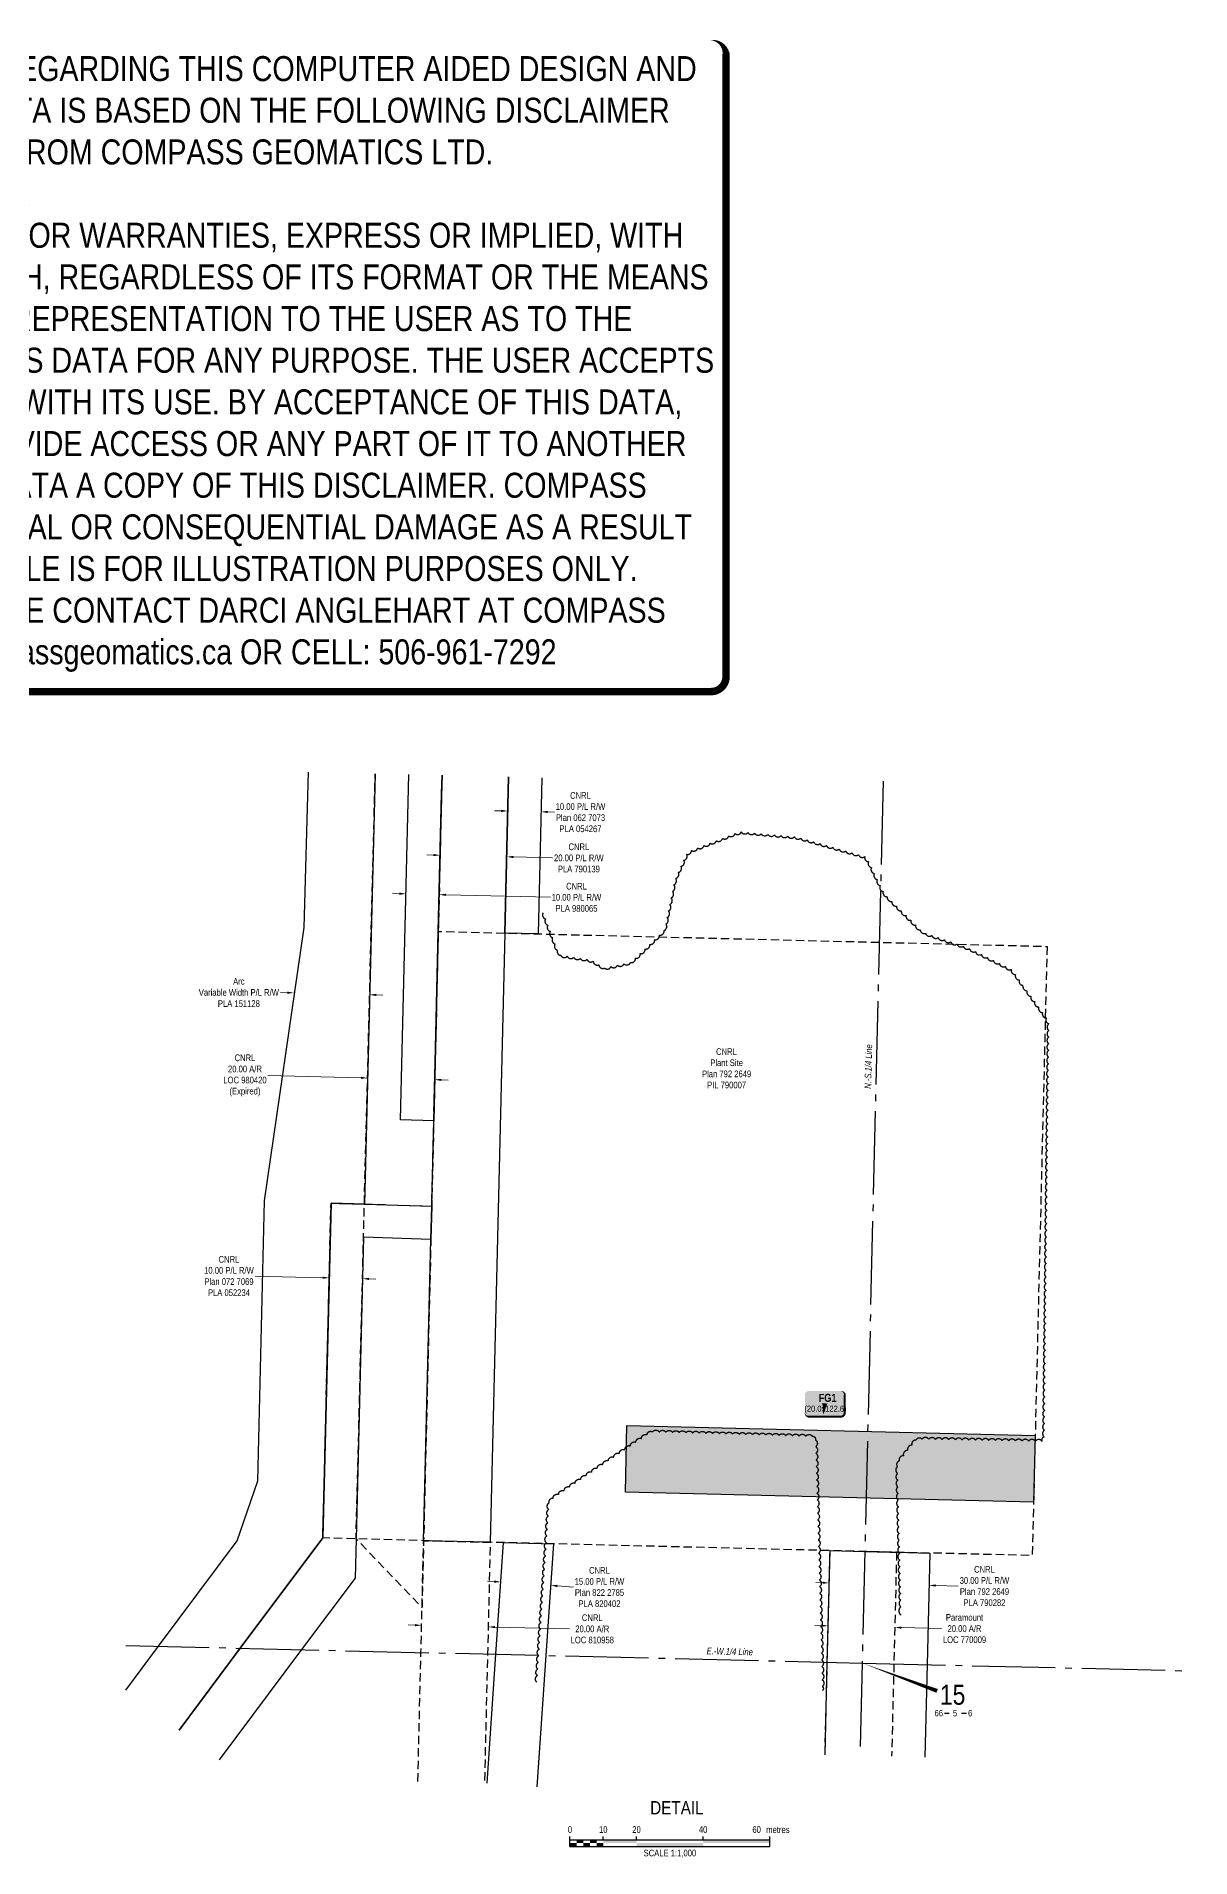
# Model space of a CAD drawing. Extents: x 391663 to 395272, y 6063619 to 6066351.
# Drawn here: x 393540 to 395272, y 6063619 to 6066351 of the extents above; entities that cross this region are included whole.
import ezdxf
from ezdxf.enums import TextEntityAlignment as Align

# ---------------------------------------------------------------- set-up
doc = ezdxf.new("R2010")
doc.units = 0
doc.header["$LTSCALE"] = 5
doc.header["$PDSIZE"] = 0.5
for name, pattern in [('0', [1, 1, 0]), ('foc-ACCESSROAD', [3.75, 2.5, -1.25]), ('foc-QUARTERLINE', [33, 25, -3, 2, -3])]:
    doc.linetypes.add(name, pattern=pattern)
doc.layers.get('Defpoints').update_dxf_attribs({"color": 9})
for name, color, linetype in [('10', 1, 'Continuous'), ('9', 3, 'Continuous'), ('C-AR', 13, 'foc-ACCESSROAD'), ('C-RW', 13, 'Continuous'), ('C-SYMBOL', 7, 'Continuous'), ('C-WS', 13, 'foc-ACCESSROAD'), ('DETAIL-T', 7, 'Continuous'), ('F-AR', 190, 'foc-ACCESSROAD'), ('F-RW', 190, 'Continuous'), ('L-SECLBL', 7, 'Continuous'), ('L-SECQ', 8, 'foc-QUARTERLINE'), ('P-TEMP-BLOCKS', 250, 'Continuous'), ('P-WORKAREA', 113, 'Continuous'), ('P-WORKAREA-H', 111, 'Continuous'), ('T-BUSH', 110, '0')]:
    doc.layers.add(name, color=color, linetype=linetype)
for name, color, linetype, lineweight in [('C-AR-T', 13, 'Continuous', 9), ('C-RW-T', 13, 'Continuous', 9), ('C-WS-T', 13, 'Continuous', 9), ('F-AR-T', 190, 'Continuous', 9), ('F-RW-T', 190, 'Continuous', 9)]:
    doc.layers.add(name, color=color, linetype=linetype, lineweight=lineweight)
doc.layers.add('DISCLAIMER', color=7, linetype='Continuous', plot=False)
doc.styles.add('80', font='', dxfattribs={"height": 10})
doc.styles.add('80CG', font='', dxfattribs={"height": 10})
doc.styles.add('80L', font='', dxfattribs={"height": 10})
doc.styles.add('BOLD', font='')
doc.styles.add('SIMPLEX', font='')
doc.styles.get('80').set_extended_font_data('Arial Narrow')
doc.styles.get('80CG').set_extended_font_data('Arial Narrow')
doc.styles.get('80L').set_extended_font_data('Arial Narrow')
doc.styles.get('BOLD').set_extended_font_data('Arial Narrow', bold=True)
doc.styles.get('SIMPLEX').set_extended_font_data('Arial Narrow')
doc.dimstyles.new('Compass 5 000', dxfattribs={"dimscale": 5, "dimtxt": 9, "dimasz": 2, "dimexe": 0.2, "dimexo": 0.0625, "dimgap": 0.5, "dimtad": 0, "dimtih": 1, "dimtoh": 1, "dimzin": 0, "dimdsep": 46, "dimtxsty": '80CG', "dimcen": 0.1, "dimse1": 1, "dimse2": 1, "dimclrd": 256, "dimclrt": 256, "dimaunit": 1, "dimadec": 4, "dimazin": 0, "dimtfac": 0.06, "dimtofl": 0, "dimtmove": 0, "dimatfit": 1, "dimfxl": 0.2, "dimtolj": 1, "dimtzin": 0, "dimlwd": -1, "dimarcsym": 0})

# ---------------------------------------------------------------- blocks, each defined once
blk = doc.blocks.new('*D395')
at = {"layer": 'C-RW-T', "transparency": 16777216}
for p, q in [((394719.9014160458, 6064031.650216594), (394709.9043981197, 6064031.894414435)), ((394889.7862888169, 6064027.500427189), (394923.4624920174, 6064026.67781627))]:
    blk.add_line(p, q, dxfattribs=at)
for points in [[(394719.9421156859, 6064033.316386249), (394719.8607164057, 6064029.98404694), (394729.8984339719, 6064031.406018754)], [(394889.826988457, 6064029.166596844), (394889.7455891768, 6064025.834257535), (394879.7892708909, 6064027.744625029)]]:
    blk.add_solid(points, dxfattribs=at)
at = {"layer": 'Defpoints', "color": 0, "transparency": 16777216}
for p in [(394879.7892708909, 6064027.744625029), (394728.6477346721, 6063980.204651487), (394878.538571591, 6063976.543257763)]:
    blk.add_point(p, dxfattribs=at)
at = {"layer": 'C-RW-T', "transparency": 16777216, "insert": (394962.9338426313, 6064026.67781627), "char_height": 10, "width": 372.4986357435198, "attachment_point": 5, "style": '80CG'}
blk.add_mtext('\\A1;CNRL\\P30.00 P/L R/W\\PPlan 792 2649 \\PPLA 790282', dxfattribs=at)
blk = doc.blocks.new('*D396')
at = {"layer": 'Defpoints', "color": 0, "transparency": 16777216}
for p in [(394828.2822161301, 6063964.550864753), (394722.7183389941, 6063737.525607863), (394822.6755616234, 6063735.083320805)]:
    blk.add_point(p, dxfattribs=at)
at = {"layer": 'F-AR-T', "transparency": 16777216}
for p, q in [((394718.3279771012, 6063967.237412137), (394708.3309607016, 6063967.481672463)), ((394838.2792325297, 6063964.306604427), (394898.6763237064, 6063962.83090282))]:
    blk.add_line(p, q, dxfattribs=at)
for points in [[(394718.3686871555, 6063968.903581537), (394718.2872670469, 6063965.571242738), (394728.3249935008, 6063966.993151811)], [(394838.319942584, 6063965.972773828), (394838.2385224754, 6063962.640435028), (394828.2822161301, 6063964.550864753)]]:
    blk.add_solid(points, dxfattribs=at)
at = {"layer": 'F-AR-T', "transparency": 16777216, "insert": (394932.9907848252, 6063962.83090282), "char_height": 10, "attachment_point": 5, "style": '80CG'}
blk.add_mtext('\\A1;Paramount\\P20.00 A/R\\PLOC 770009', dxfattribs=at)
blk = doc.blocks.new('*D397')
at = {"layer": 'C-AR-T', "transparency": 16777216}
for p, q in [((394108.0880677838, 6063968.021527257), (394098.0909749343, 6063968.262638351)), ((394228.0290130215, 6063965.128777043), (394339.9298288152, 6063962.429939643))]:
    blk.add_line(p, q, dxfattribs=at)
for points in [[(394108.1282529661, 6063969.687709399), (394108.0478826015, 6063966.355345115), (394118.0851606333, 6063967.780416164)], [(394228.0691982037, 6063966.794959185), (394227.9888278392, 6063963.462594901), (394218.031920172, 6063965.369888137)]]:
    blk.add_solid(points, dxfattribs=at)
at = {"layer": 'Defpoints', "color": 0, "transparency": 16777216}
for p in [(394118.0851606333, 6063967.780416164), (394115.1715282402, 6063846.973641478), (394215.1182877789, 6063844.563113451)]:
    blk.add_point(p, dxfattribs=at)
at = {"layer": 'C-AR-T', "transparency": 16777216, "insert": (394374.2442899339, 6063962.429939643), "char_height": 10, "attachment_point": 5, "style": '80CG'}
blk.add_mtext('\\A1;CNRL\\P20.00 A/R\\PLOC 810958', dxfattribs=at)
blk = doc.blocks.new('*D398')
at = {"layer": 'C-RW-T', "transparency": 16777216}
for p, q in [((393969.3627023483, 6064489.178031775), (393868.0104520067, 6064491.673043096)), ((394039.3232050906, 6064487.455798221), (394049.3201764278, 6064487.209700511))]:
    blk.add_line(p, q, dxfattribs=at)
for points in [[(393969.4037186332, 6064490.844193665), (393969.3216860634, 6064487.511869886), (393979.3596736855, 6064488.931934065)], [(394039.3642213755, 6064489.121960111), (394039.2821888056, 6064485.789636332), (394029.3262337534, 6064487.70189593)]]:
    blk.add_solid(points, dxfattribs=at)
at = {"layer": 'Defpoints', "color": 0, "transparency": 16777216}
for p in [(393979.3596736855, 6064488.931934065), (393976.9061063237, 6064389.263218562), (394026.8726663915, 6064388.033180428)]:
    blk.add_point(p, dxfattribs=at)
at = {"layer": 'C-RW-T', "transparency": 16777216, "insert": (393828.9245038485, 6064491.673043096), "char_height": 10, "attachment_point": 5, "style": '80CG'}
blk.add_mtext('\\A1;CNRL\\P10.00 P/L R/W\\PPlan 072 7069\\PPLA 052234', dxfattribs=at)
blk = doc.blocks.new('*D399')
at = {"layer": 'C-RW-T', "transparency": 16777216}
for p, q in [((394227.0632240326, 6064033.405778983), (394217.0868679523, 6064034.093033927)), ((394321.8179453604, 6064026.878280342), (394345.9809154505, 6064025.213732632))]:
    blk.add_line(p, q, dxfattribs=at)
for points in [[(394227.1777665234, 6064035.068504997), (394226.9486815418, 6064031.74305297), (394237.0395801129, 6064032.718524038)], [(394321.9324878512, 6064028.541006356), (394321.7034028696, 6064025.215554329), (394311.8415892801, 6064027.565535286)]]:
    blk.add_solid(points, dxfattribs=at)
at = {"layer": 'Defpoints', "color": 0, "transparency": 16777216}
for p in [(394237.0395801129, 6064032.718524038), (394221.7216044707, 6063810.359149763), (394296.5236136378, 6063805.206161012)]:
    blk.add_point(p, dxfattribs=at)
at = {"layer": 'C-RW-T', "transparency": 16777216, "insert": (394385.066863609, 6064025.213732632), "char_height": 10, "attachment_point": 5, "style": '80CG', "bg_fill": 3, "box_fill_scale": 1.1, "bg_fill_color": 256, "bg_fill_true_color": 13158600, "bg_fill_transparency": 0}
blk.add_mtext('\\A1;CNRL\\P15.00 P/L R/W\\PPlan 822 2785\\PPLA 820402', dxfattribs=at)
blk = doc.blocks.new('*U401')
h = blk.add_hatch(color=111)
edge = h.paths.add_edge_path()
edge.add_line((-23.99999999999998, -20), (23.99999999999998, -20))
edge.add_arc((23.99999999999998, -14), 6, 270, 360)
edge.add_line((29.99999999999998, -14), (29.99999999999998, 12.5))
edge.add_arc((23.99999999999998, 12.5), 6, 0, 90)
edge.add_line((23.99999999999998, 18.5), (-23.99999999999998, 18.5))
edge.add_arc((-23.99999999999998, 12.5), 6, 90, 180)
edge.add_line((-29.99999999999998, 12.5), (-29.99999999999998, -14))
edge.add_arc((-23.99999999999998, -14), 6, 180, 270)
at = {"color": 250, "flags": 128}
blk.add_lwpolyline([(-23.99999999999998, -20, 3, 3, 0), (23.99999999999998, -20, 3, 3, 0.414213562373095), (29.99999999999998, -14, 3, 3, 0), (29.99999999999998, 12.5, 3, 0, 0.414213562373095), (23.99999999999998, 18.5, 0, 0, 0), (-23.99999999999998, 18.5, 0, 0, 0.414213562373095), (-29.99999999999998, 12.5, 0, 0, 0), (-29.99999999999998, -14, 0, 3, 0.414213562373095)], format="xyseb", close=True, dxfattribs=at)
at = {"flags": 128}
blk.add_lwpolyline([(-2.290393427664094, -17.22414568005543, 0, 7.5, 0), (-3.398394867633905e-15, -7.888609052210118e-31, 0, 0, 0)], format="xyseb", dxfattribs=at)
at = {"color": 250}
for tag, p, height, style in [('TEMP_AREA_W1_001', (-9.212824010914055, 2.244292974654144), 12, 'BOLD'), ('ENTER_TEXT_001', (-30.65893587994544, -12.47010782646594), 9, '80')]:
    blk.add_attdef(tag, p, '', height=height, dxfattribs=dict(at, style=style))
blk = doc.blocks.new('*D402')
at = {"layer": 'C-AR-T', "transparency": 16777216}
for p, q in [((394026.8983996882, 6064788.986614739), (393887.2442273786, 6064792.508417089)), ((394147.7557037753, 6064785.938832274), (394157.7525255473, 6064785.686732177))]:
    blk.add_line(p, q, dxfattribs=at)
for points in [[(394026.9404163711, 6064790.652751701), (394026.8563830053, 6064787.320477776), (394036.8952214601, 6064788.734514642)], [(394147.7977204582, 6064787.604969236), (394147.7136870924, 6064784.272695311), (394137.7588820033, 6064786.190932371)]]:
    blk.add_solid(points, dxfattribs=at)
at = {"layer": 'Defpoints', "color": 0, "transparency": 16777216}
for p in [(394037.8106287225, 6064825.034235876), (394138.6742892656, 6064822.490653605), (394036.8952214601, 6064788.734514642)]:
    blk.add_point(p, dxfattribs=at)
at = {"layer": 'C-AR-T', "transparency": 16777216, "insert": (393852.9536407483, 6064792.508417089), "char_height": 10, "attachment_point": 5, "style": '80CG'}
blk.add_mtext('\\A1;CNRL\\P20.00 A/R\\PLOC 980420\\P(Expired)', dxfattribs=at)
blk = doc.blocks.new('*D403')
at = {"layer": 'C-RW-T', "transparency": 16777216}
for p, q in [((394084.5406663105, 6065065.191758196), (394074.5435554233, 6065065.432120234)), ((394154.4726069586, 6065063.510374046), (394311.4665757351, 6065059.735744482))]:
    blk.add_line(p, q, dxfattribs=at)
for points in [[(394084.5807266501, 6065066.857943345), (394084.5006059707, 6065063.525573048), (394094.5377771977, 6065064.951396158)], [(394154.5126672983, 6065065.176559195), (394154.4325466189, 6065061.844188898), (394144.4754960714, 6065063.750736085)]]:
    blk.add_solid(points, dxfattribs=at)
at = {"layer": 'Defpoints', "color": 0, "transparency": 16777216}
for p in [(394095.1505856431, 6065090.439256174), (394145.0883045169, 6065089.2385961), (394144.4754960714, 6065063.750736085)]:
    blk.add_point(p, dxfattribs=at)
at = {"layer": 'C-RW-T', "transparency": 16777216, "insert": (394350.5525238933, 6065059.735744482), "char_height": 10, "attachment_point": 5, "style": '80CG'}
blk.add_mtext('\\A1;CNRL\\P10.00 P/L R/W\\PPLA 980065', dxfattribs=at)
blk = doc.blocks.new('*D404')
at = {"layer": 'C-RW-T', "transparency": 16777216}
for p, q in [((394135.9029393948, 6065123.14013625), (394125.9058395633, 6065123.380957678)), ((394255.8534898876, 6065120.250631962), (394314.6053165445, 6065118.835351629))]:
    blk.add_line(p, q, dxfattribs=at)
for points in [[(394135.9430762994, 6065124.806319555), (394135.8628024902, 6065121.473952944), (394145.9000392263, 6065122.899314822)], [(394255.8936267922, 6065121.916815267), (394255.8133529829, 6065118.584448656), (394245.8563900561, 6065120.49145339)]]:
    blk.add_solid(points, dxfattribs=at)
at = {"layer": 'Defpoints', "color": 0, "transparency": 16777216}
for p in [(394245.8563900561, 6065120.49145339), (394144.629542395, 6065070.15781346), (394244.5858932248, 6065067.749952028)]:
    blk.add_point(p, dxfattribs=at)
at = {"layer": 'C-RW-T', "transparency": 16777216, "insert": (394354.1448799823, 6065118.83535163), "char_height": 10, "attachment_point": 5, "style": '80CG'}
blk.add_mtext('\\A1;CNRL\\P20.00 P/L R/W\\PPLA 790139', dxfattribs=at)
blk = doc.blocks.new('*D405')
at = {"layer": 'C-RW-T', "transparency": 16777216}
for p, q in [((394237.5141225892, 6065189.427583863), (394227.517025086, 6065189.668501923)), ((394307.4794255424, 6065187.74150398), (394317.4765230459, 6065187.500585921))]:
    blk.add_line(p, q, dxfattribs=at)
for points in [[(394237.5542755991, 6065191.093766781), (394237.4739695793, 6065187.761400945), (394247.5112200924, 6065189.186665804)], [(394307.5195785523, 6065189.407686898), (394307.4392725326, 6065186.075321062), (394297.4823280392, 6065187.982422039)]]:
    blk.add_solid(points, dxfattribs=at)
at = {"layer": 'Defpoints', "color": 0, "transparency": 16777216}
for p in [(394247.4559000884, 6065186.891115707), (394297.4270080352, 6065185.686871942), (394297.4823280392, 6065187.982422039)]:
    blk.add_point(p, dxfattribs=at)
at = {"layer": 'C-RW-T', "transparency": 16777216, "insert": (394356.5624712042, 6065187.500585921), "char_height": 10, "attachment_point": 5, "style": '80CG'}
blk.add_mtext('\\A1;CNRL\\P10.00 P/L R/W\\PPlan 062 7073\\PPLA 054267', dxfattribs=at)
blk = doc.blocks.new('L-SECLBL')
at = {"layer": '9', "color": 7}
for p, q in [((-5.082139060913505, -27.83004804289613), (-12.28857354467345, -27.83004804289613)), ((20.70431141927111, -27.83004804289613), (13.49787693551116, -27.83004804289613))]:
    blk.add_line(p, q, dxfattribs=at)
at = {"layer": '10', "color": 2, "style": 'SIMPLEX'}
blk.add_attdef('SEC', text='', height=30, dxfattribs=at).set_placement((0, 0), align=Align.MIDDLE)
at = {"layer": '10', "color": 5, "style": '80L'}
blk.add_attdef('TWP', text='', height=9.5, dxfattribs=at).set_placement((-14.43410290347765, -27.36845155570791), align=Align.MIDDLE_RIGHT)
blk.add_attdef('RGE', text='', height=9.5, dxfattribs=at).set_placement((3.622123863462547, -27.36845155570791), align=Align.MIDDLE_CENTER)
blk.add_attdef('MER', text='', height=9.5, dxfattribs=at).set_placement((23.16775162027989, -27.36845155570791), align=Align.MIDDLE_LEFT)
blk = doc.blocks.new('*D406')
at = {"layer": 'Defpoints', "color": 0, "transparency": 16777216}
for p in [(393926.2509427039, 6064912.397725902), (394039.9414620178, 6064909.530675586), (394040.0442357233, 6064913.606082246)]:
    blk.add_point(p, dxfattribs=at)
at = {"layer": 'F-RW-T', "transparency": 16777216}
for p, q in [((393916.3568946374, 6064916.725232659), (393906.3600728653, 6064916.977332757)), ((394050.0410574953, 6064913.353982149), (394060.0378792673, 6064913.101882051))]:
    blk.add_line(p, q, dxfattribs=at)
for points in [[(393916.3989113204, 6064918.391369621), (393916.3148779545, 6064915.059095697), (393926.3537164094, 6064916.473132561)], [(394050.0830741783, 6064915.020119111), (394049.9990408124, 6064911.687845186), (394040.0442357233, 6064913.606082246)]]:
    blk.add_solid(points, dxfattribs=at)
at = {"layer": 'F-RW-T', "transparency": 16777216, "insert": (393843.7748068353, 6064916.977332757), "char_height": 10, "attachment_point": 5, "style": '80CG'}
blk.add_mtext('\\A1;Arc\\PVariable Width P/L R/W\\PPLA 151128', dxfattribs=at)
blk = doc.blocks.new('*U314')
at = {"color": 0}
for p, q in [((-150.0000000000342, 0), (-150.0000000000342, 15.00000000000273)), ((-150.0000000000342, 10.00000000000182), (150.2392182250246, 10.00000000000159)), ((-150.0000000000342, 0), (150.2392182250246, -2.274e-13)), ((-100.0000000000232, 10.00000000000182), (-100.0000000000232, 15.00000000000273)), ((-50.00000000001134, 10.00000000000182), (-50.00000000001134, 15.00000000000273)), ((50.00000000001134, 10.00000000000182), (50.00000000001134, 15.00000000000273)), ((150.2392182250246, -2.274e-13), (150.2392182250246, 15.0000000000025))]:
    blk.add_line(p, q, dxfattribs=at)
for points in [[(-150.0000000000342, 5.000000000000909), (-140.0000000000233, 5.000000000000909), (-150.0000000000342, 0), (-140.0000000000233, 0)], [(-140.0000000000342, 10.00000000000091), (-130.0000000000232, 10.00000000000091), (-140.0000000000342, 5), (-130.0000000000232, 5)], [(-130.0000000000342, 5.000000000000909), (-120.0000000000233, 5.000000000000909), (-130.0000000000342, 0), (-120.0000000000233, 0)], [(-120.0000000000342, 10.00000000000091), (-110.0000000000233, 10.00000000000091), (-120.0000000000342, 5), (-110.0000000000233, 5)], [(-110.0000000000342, 5.000000000000909), (-100.0000000000232, 5.000000000000909), (-110.0000000000342, 0), (-100.0000000000232, 0)], [(-100.0000000000232, 10.00000000000182), (-50.00000000001134, 10.00000000000182), (-100.0000000000232, 5.000000000000909), (-50.00000000001134, 5.000000000000909)], [(-50.00000000001134, 5.000000000000909), (50.00000000001134, 5.000000000000909), (-50.00000000001134, 0), (50.00000000001134, 0)], [(50.00000000001134, 10.00000000000182), (150.2392182250246, 10.00000000000159), (50.00000000001134, 5.000000000000909), (150.2392182250246, 5.000000000000682)]]:
    blk.add_solid(points, dxfattribs=at)
at = {"color": 0, "style": '80'}
blk.add_text('metres', height=10.00000000000227, dxfattribs=at).set_placement((162.2392182250246, 20.0000000000025), align=Align.CENTER)
for s, insert, char_height, attachment_point in [('0', (-150.0000000000342, 30.21145975443656), 10, 2), ('10', (-100.0000000000232, 30.21145975443656), 10, 2), ('20', (-50.00000000001134, 30.21145975443656), 10, 2), ('40', (50.00000000001134, 30.21145975443656), 10, 2), ('60', (136.6959500629242, 30.21828103683765), 10, 3), ('SCALE 1:1,000', (0.1196091124951968, -5.000000000000114), 10.00000000000227, 2)]:
    blk.add_mtext(s, dxfattribs=dict(at, insert=insert, char_height=char_height, attachment_point=attachment_point))
blk = doc.blocks.new('Disclaimer_Legal')
at = {"layer": 'DISCLAIMER', "color": 254, "flags": 128}
blk.add_lwpolyline([(-3612.859355113964, -1104.601793492536, 37.5, 37.5, 0), (4096.10254652852, -1104.601793492536, 37.5, 37.5, 0.414213562373095), (4171.10254652852, -1029.601793492536, 37.5, 37.5, 0), (4171.10254652852, 2078.694150954953, 37.5, 0, 0.414213562373095), (4096.10254652852, 2153.694150954953, 0, 0, 0), (-3612.859355113964, 2153.694150954953, 0, 0, 0.414213562373095), (-3687.859355113964, 2078.694150954953, 0, 0, 0), (-3687.859355113964, -1029.601793492536, 0, 37.5, 0.414213562373095)], format="xyseb", close=True, dxfattribs=at)
at = {"layer": 'DISCLAIMER', "color": 254, "insert": (241.6215957072782, 533.9211787312088), "char_height": 125, "width": 7717.567617301413, "attachment_point": 5, "style": '80'}
blk.add_mtext('NOTICE TO THE CORPORATION, PERSON &/OR PERSONS REGARDING THIS COMPUTER AIDED DESIGN AND DRAFTING (CADD) FILES. ACCEPTANCE OF THE CADD DATA IS BASED ON THE FOLLOWING DISCLAIMER WHICH COVERS ALL CADD DATA RECIEVED FROM COMPASS GEOMATICS LTD.\\P{\\fArial Narrow|b1|i0|c0|p34;DISCLAIMER}\\PCOMPASS GEOMATICS LTD. MAKES NO REPRESENTATION OR WARRANTIES, EXPRESS OR IMPLIED, WITH RESPECT TO THE REUSE OF THE DATA PROVIDED HEREWITH, REGARDLESS OF ITS FORMAT OR THE MEANS OF ITS TRANSMISSION. THERE IS NO GUARANTEE OR REPRESENTATION TO THE USER AS TO THE ACCURACY, CURRENCY, SUITABILITY OR RELIABILITY OF THIS DATA FOR ANY PURPOSE. THE USER ACCEPTS THE DATA "AS IS", AND ASSUMES ALL RISKS ASSOCIATED WITH ITS USE. BY ACCEPTANCE OF THIS DATA, THE USER AGREES NOT TO TRANSMIT THIS DATA OR PROVIDE ACCESS OR ANY PART OF IT TO ANOTHER PARTY UNLESS THE USER SHALL INCLUDE WITH THE DATA A COPY OF THIS DISCLAIMER. COMPASS GEOMATICS LTD. ASSUMES NO RESPONSIBILITY FOR ACTUAL OR CONSEQUENTIAL DAMAGE AS A RESULT OF ANY USER\'S RELIANCE ON THIS DATA. THIS CADD FILE IS FOR ILLUSTRATION PURPOSES ONLY.\\PIF YOU REQUIRE MORE ACCURATE INFORMATION, PLEASE CONTACT DARCI ANGLEHART AT COMPASS GEOMATICS LTD. VIA EMAIL: darci.anglehart@compassgeomatics.ca OR CELL: 506-961-7292', dxfattribs=at)

msp = doc.modelspace()

# ---------------------------------------------------------------- hatches: boundary and pattern name
at = {"layer": 'P-WORKAREA-H'}
h = msp.add_hatch(color=256, dxfattribs=at)
h.dxf.hatch_style = 1
h.paths.add_polyline_path([(395039.0674837029, 6064252.489725903), (395036.6485978151, 6064152.558094529), (394423.9523021691, 6064167.515728536), (394426.3711880567, 6064267.447359911)])

# ---------------------------------------------------------------- linework, layer by layer
at = {"layer": 'C-AR', "flags": 128}
for points in [[(394148.777281234, 6065242.789277782), (394148.1226413026, 6065215.44239083), (394143.1486607403, 6065008.565150026), (394136.3235048505, 6064724.7292074), (394133.233511026, 6064596.686550893), (394132.0291701334, 6064546.685515154), (394121.1483718932, 6064094.737020381), (394118.7327855108, 6063994.601977394), (394019.7212430204, 6064097.598755722), (394030.8547250226, 6064549.753001481), (394032.1280267569, 6064599.695334216), (394048.4065833431, 6065245.208091212)], [(394112.4300555142, 6063733.305053935), (394117.1014604642, 6063926.993649643), (394118.7327855108, 6063994.601977394), (394121.1483718932, 6064094.737020381), (394221.0883836059, 6064092.298552103), (394217.0478441333, 6063924.609099676), (394212.3782376912, 6063730.894491603)]]:
    msp.add_lwpolyline(points, dxfattribs=at)
at = {"layer": 'C-RW', "flags": 128}
for points in [[(394148.777281234, 6065242.789277782), (394148.1226413026, 6065215.44239083), (394143.1486607403, 6065008.565150026), (394136.3235048505, 6064724.7292074), (394086.3698031919, 6064725.935721464), (394098.849637293, 6065243.992474113)], [(394248.7444053001, 6065240.380189993), (394243.1010723296, 6065006.111322675), (394221.0883836059, 6064092.298552103), (394121.1483718932, 6064094.737020381), (394132.0291701334, 6064546.685515154), (394133.233511026, 6064596.686550893), (394136.3235048505, 6064724.7292074), (394143.1486607403, 6065008.565150026), (394148.1226413026, 6065215.44239083), (394148.777281234, 6065242.789277782)], [(394298.7160302696, 6065239.175933771), (394293.0699540463, 6065004.887251903), (394243.1010723296, 6065006.111322675), (394248.7444053001, 6065240.380189993)], [(393753.9895561328, 6063810.65324901), (393845.9046859683, 6063933.468177763), (393969.7608122404, 6064099.007366676), (393982.1165576356, 6064600.921964385), (394032.1280267569, 6064599.695334216), (394133.233511026, 6064596.686550893), (394132.0291701334, 6064546.685515154), (394030.8547250226, 6064549.753001481), (394019.7212430204, 6064097.598755722), (394018.2727391536, 6064038.733984422), (393937.8404092339, 6063931.273066697), (393813.9701631826, 6063765.823333222)], [(394216.2409955942, 6063730.801329144), (394229.571576861, 6063924.311214105), (394241.1168251098, 6064091.807647062), (394316.1450915453, 6064089.973155491), (394304.6074938125, 6063922.51907032), (394291.0413952165, 6063725.648451265)], [(394723.6034752084, 6063773.753769078), (394726.9921096237, 6063912.448799231), (394731.0825894403, 6064079.85019631), (394783.2620965873, 6064078.574750166), (394831.0390633637, 6064077.410531689), (394880.9726902863, 6064076.191674759), (394876.885250832, 6063908.859296139), (394873.4955738599, 6063770.091564861)]]:
    msp.add_lwpolyline(points, dxfattribs=at)
at = {"layer": 'C-WS', "flags": 128}
msp.add_lwpolyline([(395056.8260926399, 6064986.152595636), (395034.7092046945, 6064072.435787208), (394880.9726902863, 6064076.191674759), (394831.0390633637, 6064077.410531689), (394783.2620965873, 6064078.574750166), (394731.0825894403, 6064079.85019631), (394316.1450915453, 6064089.973155491), (394241.1168251098, 6064091.807647062), (394221.0883836059, 6064092.298552103), (394121.1483718932, 6064094.737020381), (394019.7212430204, 6064097.598755722), (393969.7608122404, 6064099.007366676), (393982.1165576356, 6064600.921964385), (394032.1280267569, 6064599.695334216), (394133.233511026, 6064596.686550893), (394136.3235048505, 6064724.7292074), (394143.1486607403, 6065008.565150026), (394243.1010723296, 6065006.111322675), (394293.0699540463, 6065004.887251903), (394804.9866529771, 6064992.329530012), (395056.8260926399, 6064986.152595636)], close=True, dxfattribs=at)
at = {"layer": 'F-AR'}
msp.add_lwpolyline([(394723.6034752084, 6063773.753769078), (394726.9921096237, 6063912.448799231), (394731.0825894403, 6064079.85019631), (394783.2620965873, 6064078.574750166), (394831.0390633637, 6064077.410531689), (394826.950802411, 6063910.059146877), (394823.5607385163, 6063771.311586242)], dxfattribs=at)
at = {"layer": 'F-RW', "flags": 128}
for points in [[(393673.8836105368, 6063870.524980418), (393723.1180312822, 6063936.398636263), (393841.1567782345, 6064094.389943313), (393872.2713445427, 6064184.397698642), (393882.3932010268, 6064604.419117236), (393941.9954909375, 6065014.647638653), (393948.2442076984, 6065247.621884331)], [(394048.4065833431, 6065245.208091212), (394032.1280267569, 6064599.695334216), (393982.1165576356, 6064600.921964385), (393969.7608122404, 6064099.007366676), (393845.9046859683, 6063933.468177763), (393753.9895561328, 6063810.65324901)]]:
    msp.add_lwpolyline(points, dxfattribs=at)
at = {"layer": 'L-SECLBL', "color": 2, "flags": 128}
msp.add_lwpolyline([(394779.2828028196, 6063911.199490798, 0, 5.997654000000002, 0), (394891.900840619, 6063869.355662977, 5.997654000000002, 5.997654000000002, 0)], format="xyseb", dxfattribs=at)
at = {"layer": 'L-SECQ'}
for p, q in [((394810.7300767421, 6065233.860299096), (394779.2828028204, 6063911.199490813)), ((393674.0981656327, 6063937.633898546), (394779.2828028196, 6063911.199490798)), ((394779.2828028196, 6063911.199490798), (394775.9844975746, 6063772.473981805)), ((394779.2828028204, 6063911.199490813), (395272.3363782039, 6063899.406367009))]:
    msp.add_line(p, q, dxfattribs=at)
at = {"layer": 'P-WORKAREA'}
msp.add_lwpolyline([(395039.0674837029, 6064252.489725903), (395036.6485978151, 6064152.558094529), (394423.9523021691, 6064167.515728536), (394426.3711880567, 6064267.447359911)], close=True, dxfattribs=at)
at = {"layer": 'T-BUSH', "flags": 128}
for points in [[(394300.6249610794, 6065036.620268925, 0.52056705), (394304.1848616757, 6065027.279555728, 0.52056705), (394307.7447622719, 6065017.93884253, 0.52056705), (394311.3046628682, 6065008.598129333, 0.52056705), (394314.8645634645, 6064999.257416136, 0.52056705), (394318.4244640607, 6064989.916702938, 0.52056705), (394321.9843646569, 6064980.575989741, 0.52056705), (394326.8059626106, 6064972.792951385, 0.52056705), (394336.6823247551, 6064971.250457923, 0.52056705), (394346.5586868995, 6064969.70796446, 0.52056705), (394356.435049044, 6064968.165470999, 0.52056705), (394366.3114111884, 6064966.622977537, 0.52056705), (394375.7513626541, 6064963.959862067, 0.52056705), (394384.0697114177, 6064958.416678042, 0.52056705), (394392.5368956057, 6064953.654120927, 0.52056705), (394402.3112838449, 6064955.747718271, 0.52056705), (394412.0856720841, 6064957.841315614, 0.52056705), (394421.8600603233, 6064959.934912958, 0.52056705), (394431.6344485625, 6064962.028510301, 0.52056705), (394439.1505086629, 6064968.351958919, 0.52056705), (394446.3282222335, 6064975.309130988, 0.52056705), (394453.505935804, 6064982.266303056, 0.52056705), (394460.6836493746, 6064989.223475124, 0.52056705), (394467.8613629452, 6064996.180647193, 0.52056705), (394475.0390765158, 6065003.13781926, 0.52056705), (394482.2167900864, 6065010.094991329, 0.52056705), (394484.6607679872, 6065019.645596031, 0.52056705), (394486.6604039614, 6065029.439638672, 0.52056705), (394488.6600399356, 6065039.233681314, 0.52056705), (394490.6596759097, 6065049.027723956, 0.52056705), (394492.6593118839, 6065058.821766597, 0.52056705), (394494.6589478581, 6065068.615809238, 0.52056705), (394496.6585838322, 6065078.409851879, 0.52056705), (394499.1225757704, 6065088.051562511, 0.52056705), (394503.313042362, 6065097.126903003, 0.52056705), (394507.5035089536, 6065106.202243493, 0.52056705), (394511.6939755451, 6065115.277583985, 0.52056705), (394515.8844421367, 6065124.352924476, 0.52056705), (394523.2150763054, 6065130.084381043, 0.52056705), (394532.5355710624, 6065133.696886099, 0.52056705), (394541.8560658193, 6065137.309391153, 0.52056705), (394551.1765605761, 6065140.921896209, 0.52056705), (394560.497055333, 6065144.534401264, 0.52056705), (394569.81755009, 6065148.146906319, 0.52056705), (394579.1380448469, 6065151.759411374, 0.52056705), (394588.4585396038, 6065155.37191643, 0.52056705), (394597.9456506891, 6065157.79839542, 0.52056705), (394607.900723825, 6065156.893777189, 0.52056705), (394617.8557969609, 6065155.989158955, 0.52056705), (394627.8108700968, 6065155.084540723, 0.52056705), (394637.7659432326, 6065154.179922489, 0.52056705), (394647.7210163685, 6065153.275304256, 0.52056705), (394657.6760895044, 6065152.370686024, 0.52056705), (394667.6311626403, 6065151.466067791, 0.52056705), (394677.5862357762, 6065150.561449558, 0.52056705), (394687.3353278777, 6065148.558599148, 0.52056705), (394696.9416142392, 6065145.794349226, 0.52056705), (394706.5479006008, 6065143.030099303, 0.52056705), (394716.1541869623, 6065140.265849383, 0.52056705), (394725.7604733238, 6065137.501599461, 0.52056705), (394735.3667596853, 6065134.73734954, 0.52056705), (394744.9730460468, 6065131.973099618, 0.52056705), (394754.5793324083, 6065129.208849697, 0.52056705), (394764.1856187698, 6065126.444599776, 0.52056705), (394773.7919051314, 6065123.680349853, 0.52056705), (394783.3981914929, 6065120.916099932, 0.52056705), (394788.9872248739, 6065113.375892614, 0.52056705), (394793.3560885998, 6065104.385072571, 0.52056705), (394797.7249523257, 6065095.394252529, 0.52056705), (394802.0938160515, 6065086.403432488, 0.52056705), (394806.4626797774, 6065077.412612445, 0.52056705), (394810.8315435033, 6065068.421792403, 0.52056705), (394816.9443676068, 6065060.67329249, 0.52056705), (394824.014212944, 6065053.606532115, 0.52056705), (394831.0840582811, 6065046.539771739, 0.52056705), (394838.1539036182, 6065039.473011364, 0.52056705), (394845.2237489554, 6065032.40625099, 0.52056705), (394852.2935942925, 6065025.339490615, 0.52056705), (394859.3634396297, 6065018.27273024, 0.52056705), (394866.4332849669, 6065011.205969865, 0.52056705), (394874.5203169057, 6065005.773242141, 0.52056705), (394883.9821465107, 6065002.549021955, 0.52056705), (394893.4439761157, 6064999.324801767, 0.52056705), (394902.9058057207, 6064996.10058158, 0.52056705), (394912.3676353256, 6064992.876361393, 0.52056705), (394921.8294649306, 6064989.652141206, 0.52056705), (394931.2912945356, 6064986.427921019, 0.52056705), (394940.6185742327, 6064982.881830257, 0.52056705), (394949.5601184819, 6064978.412982338, 0.52056705), (394958.5016627309, 6064973.944134417, 0.52056705), (394967.4432069801, 6064969.475286498, 0.52056705), (394976.3847512291, 6064965.006438578, 0.52056705), (394985.3262954783, 6064960.537590658, 0.52056705), (394994.2678397273, 6064956.068742739, 0.52056705), (395003.2093839764, 6064951.599894819, 0.52056705), (395009.4125626648, 6064943.925158232, 0.52056705), (395015.2243419164, 6064935.792198302, 0.52056705), (395021.036121168, 6064927.659238372, 0.52056705), (395026.8479004196, 6064919.526278443, 0.52056705), (395032.6596796711, 6064911.393318512, 0.52056705), (395038.4714589227, 6064903.260358583, 0.52056705), (395044.2832381742, 6064895.127398653, 0.52056705), (395050.0950174257, 6064886.994438723, 0.52056705), (395055.9067966773, 6064878.861478793, 0.52056705), (395059.6020143409, 6064870.06296342, 0.52056705), (395059.4907428112, 6064860.067492749, 0.52056705), (395059.3794712814, 6064850.072022078, 0.52056705), (395059.2681997517, 6064840.076551407, 0.52056705), (395059.156928222, 6064830.081080736, 0.52056705), (395059.0456566922, 6064820.085610065, 0.52056705), (395058.9343851625, 6064810.090139394, 0.52056705), (395058.8231136328, 6064800.094668723, 0.52056705), (395058.711842103, 6064790.099198052, 0.52056705), (395058.6005705734, 6064780.103727381, 0.52056705), (395058.4892990436, 6064770.10825671, 0.52056705), (395058.3780275139, 6064760.112786039, 0.52056705), (395058.2667559842, 6064750.117315368, 0.52056705), (395058.1554844544, 6064740.121844696, 0.52056705), (395058.0442129247, 6064730.126374026, 0.52056705), (395057.932941395, 6064720.130903355, 0.52056705), (395057.8216698653, 6064710.135432684, 0.52056705), (395057.7103983356, 6064700.139962013, 0.52056705), (395057.5991268058, 6064690.144491341, 0.52056705), (395057.4878552761, 6064680.149020671, 0.52056705), (395057.3765837464, 6064670.153549999, 0.52056705), (395057.2653122167, 6064660.158079329, 0.52056705), (395057.154040687, 6064650.162608658, 0.52056705), (395057.0427691572, 6064640.167137986, 0.52056705), (395056.9314976275, 6064630.171667316, 0.52056705), (395056.8202260978, 6064620.176196644, 0.52056705), (395056.708954568, 6064610.180725974, 0.52056705), (395056.5976830383, 6064600.185255302, 0.52056705), (395056.4864115086, 6064590.189784632, 0.52056705), (395056.3751399789, 6064580.194313961, 0.52056705), (395056.2638684491, 6064570.198843289, 0.52056705), (395056.1525969194, 6064560.203372619, 0.52056705), (395056.0413253897, 6064550.207901947, 0.52056705), (395055.93005386, 6064540.212431277, 0.52056705), (395055.8187823303, 6064530.216960605, 0.52056705), (395055.7075108006, 6064520.221489934, 0.52056705), (395055.5962392708, 6064510.226019264, 0.52056705), (395055.4849677411, 6064500.230548592, 0.52056705), (395055.3736962114, 6064490.235077922, 0.52056705), (395055.2624246816, 6064480.23960725, 0.52056705), (395055.1511531519, 6064470.24413658, 0.52056705), (395055.0398816222, 6064460.248665908, 0.52056705), (395054.9286100924, 6064450.253195237, 0.52056705), (395054.8173385627, 6064440.257724567, 0.52056705), (395054.7060670331, 6064430.262253895, 0.52056705), (395054.5947955033, 6064420.266783225, 0.52056705), (395054.4835239736, 6064410.271312553, 0.52056705), (395054.3722524438, 6064400.275841882, 0.52056705), (395054.2609809141, 6064390.280371211, 0.52056705), (395054.1497093844, 6064380.28490054, 0.52056705), (395054.0384378547, 6064370.28942987, 0.52056705), (395053.927166325, 6064360.293959199, 0.52056705), (395053.8158947953, 6064350.298488528, 0.52056705), (395053.7046232655, 6064340.303017857, 0.52056705), (395053.5933517358, 6064330.307547186, 0.52056705), (395053.482080206, 6064320.312076515, 0.52056705), (395053.3708086764, 6064310.316605844, 0.52056705), (395053.2595371467, 6064300.321135174, 0.52056705), (395053.1482656169, 6064290.325664502, 0.52056705), (395053.0369940872, 6064280.330193831, 0.52056705), (395052.9257225575, 6064270.33472316, 0.52056705), (395052.8144510277, 6064260.339252489, 0.52056705), (395052.703179498, 6064250.343781818, 0.52056705), (395049.2993873228, 6064243.738265104, 0.52056705), (395039.3049215154, 6064243.918455317, 0.52056705), (395029.310455708, 6064244.098645531, 0.52056705), (395019.3159899006, 6064244.278835744, 0.52056705), (395009.3215240932, 6064244.459025958, 0.52056705), (394999.3270582858, 6064244.639216172, 0.52056705), (394989.3325924784, 6064244.819406385, 0.52056705), (394979.338126671, 6064244.999596598, 0.52056705), (394969.3436608636, 6064245.179786812, 0.52056705), (394959.3491950563, 6064245.359977025, 0.52056705), (394949.3547292489, 6064245.540167239, 0.52056705), (394939.3602634415, 6064245.720357452, 0.52056705), (394929.3657976341, 6064245.900547666, 0.52056705), (394919.3713318267, 6064246.080737879, 0.52056705), (394909.3768660193, 6064246.260928093, 0.52056705), (394899.3824002119, 6064246.441118306, 0.52056705), (394889.3879344045, 6064246.62130852, 0.52056705), (394879.3934685971, 6064246.801498733, 0.52056705), (394869.3990027898, 6064246.981688947, 0.52056705), (394860.1524788173, 6064245.561465284, 0.52056705), (394853.8794135148, 6064237.778762219, 0.52056705), (394847.6063482124, 6064229.996059153, 0.52056705), (394841.3332829099, 6064222.213356088, 0.52056705), (394835.0602176075, 6064214.430653024, 0.52056705), (394832.2546030047, 6064205.472635112, 0.52056705), (394832.5024732202, 6064195.479618769, 0.52056705), (394832.7503434358, 6064185.486602425, 0.52056705), (394832.9982136514, 6064175.493586081, 0.52056705), (394833.246083867, 6064165.500569737, 0.52056705), (394833.4939540825, 6064155.507553394, 0.52056705), (394833.7418242981, 6064145.51453705, 0.52056705), (394833.9896945137, 6064135.521520706, 0.52056705), (394834.2375647293, 6064125.528504363, 0.52056705), (394834.4854349449, 6064115.535488019, 0.52056705), (394834.7333051605, 6064105.542471675, 0.52056705), (394834.981175376, 6064095.549455333, 0.52056705), (394835.2290455916, 6064085.556438988, 0.52056705), (394835.4769158072, 6064075.563422645, 0.52056705), (394835.7247860228, 6064065.570406301, 0.52056705), (394835.9726562384, 6064055.577389957, 0.52056705), (394836.2205264539, 6064045.584373614, 0.52056705), (394836.4683966695, 6064035.591357269, 0.52056705), (394836.7162668851, 6064025.598340927, 0.52056705), (394836.9641371007, 6064015.605324582, 0.52056705), (394837.2120073163, 6064005.612308239, 0.52056705), (394837.4598775318, 6063995.619291896, 0.52056705), (394837.7675593487, 6063983.214939815, 0.52056705)], [(394291.1989842522, 6063882.306997092, -0.52056705), (394291.8792498938, 6063892.279913113, -0.52056705), (394292.5595155354, 6063902.252829133, -0.52056705), (394293.239781177, 6063912.225745154, -0.52056705), (394293.9200468186, 6063922.198661173, -0.52056705), (394294.6003124603, 6063932.171577194, -0.52056705), (394295.2805781019, 6063942.144493214, -0.52056705), (394295.9608437435, 6063952.117409234, -0.52056705), (394296.6411093851, 6063962.090325254, -0.52056705), (394297.3213750267, 6063972.063241274, -0.52056705), (394298.0016406684, 6063982.036157294, -0.52056705), (394298.68190631, 6063992.009073315, -0.52056705), (394299.3621719516, 6064001.981989334, -0.52056705), (394300.0424375932, 6064011.954905355, -0.52056705), (394300.7227032348, 6064021.927821374, -0.52056705), (394301.4029688765, 6064031.900737395, -0.52056705), (394302.0832345181, 6064041.873653416, -0.52056705), (394302.7635001597, 6064051.846569435, -0.52056705), (394303.4437658014, 6064061.819485456, -0.52056705), (394304.1240314429, 6064071.792401475, -0.52056705), (394304.8042970846, 6064081.765317496, -0.52056705), (394305.4845627262, 6064091.738233516, -0.52056705), (394306.1648283678, 6064101.711149536, -0.52056705), (394306.8450940094, 6064111.684065556, -0.52056705), (394307.525359651, 6064121.656981576, -0.52056705), (394308.2056252927, 6064131.629897596, -0.52056705), (394308.8858909343, 6064141.602813617, -0.52056705), (394309.5661565759, 6064151.575729636, -0.52056705), (394315.4014314202, 6064158.579502003, -0.52056705), (394323.6865500019, 6064164.172231692, -0.52056705), (394331.9716685836, 6064169.764961381, -0.52056705), (394340.2567871654, 6064175.35769107, -0.52056705), (394348.5419057471, 6064180.95042076, -0.52056705), (394356.8270243288, 6064186.543150448, -0.52056705), (394365.1121429105, 6064192.135880138, -0.52056705), (394373.3972614922, 6064197.728609826, -0.52056705), (394381.6823800739, 6064203.321339515, -0.52056705), (394389.9674986556, 6064208.914069205, -0.52056705), (394398.2526172373, 6064214.506798894, -0.52056705), (394406.5377358191, 6064220.099528583, -0.52056705), (394414.8228544007, 6064225.692258271, -0.52056705), (394423.1079729825, 6064231.284987961, -0.52056705), (394431.3930915642, 6064236.87771765, -0.52056705), (394439.6782101459, 6064242.470447339, -0.52056705), (394447.9633287276, 6064248.063177028, -0.52056705), (394456.2484473093, 6064253.655906717, -0.52056705), (394464.8632255773, 6064258.113754534, -0.52056705), (394474.8552921488, 6064257.83016871, -0.52056705), (394484.8473587203, 6064257.546582884, -0.52056705), (394494.8394252916, 6064257.262997059, -0.52056705), (394504.8314918631, 6064256.979411233, -0.52056705), (394514.8235584345, 6064256.695825408, -0.52056705), (394524.8156250059, 6064256.412239583, -0.52056705), (394534.8076915774, 6064256.128653757, -0.52056705), (394544.7997581488, 6064255.845067933, -0.52056705), (394554.7918247202, 6064255.561482107, -0.52056705), (394564.7838912916, 6064255.277896282, -0.52056705), (394574.7759578631, 6064254.994310456, -0.52056705), (394584.7680244345, 6064254.710724631, -0.52056705), (394594.7600910059, 6064254.427138806, -0.52056705), (394604.7521575774, 6064254.14355298, -0.52056705), (394614.7442241488, 6064253.859967155, -0.52056705), (394624.7362907202, 6064253.57638133, -0.52056705), (394634.7283572916, 6064253.292795505, -0.52056705), (394644.720423863, 6064253.009209679, -0.52056705), (394654.7124904345, 6064252.725623854, -0.52056705), (394664.7045570058, 6064252.442038029, -0.52056705), (394674.6966235773, 6064252.158452203, -0.52056705), (394684.6886901488, 6064251.874866378, -0.52056705), (394694.6807567202, 6064251.591280553, -0.52056705), (394704.6728232916, 6064251.307694728, -0.52056705), (394709.3708721945, 6064245.735369614, -0.52056705), (394709.6444903591, 6064235.743025126, -0.52056705), (394709.9181085236, 6064225.750680637, -0.52056705), (394710.1917266881, 6064215.758336148, -0.52056705), (394710.4653448527, 6064205.765991659, -0.52056705), (394710.7389630172, 6064195.77364717, -0.52056705), (394711.0125811818, 6064185.781302681, -0.52056705), (394711.2861993464, 6064175.788958191, -0.52056705), (394711.5598175109, 6064165.796613703, -0.52056705), (394711.8334356755, 6064155.804269213, -0.52056705), (394712.1070538401, 6064145.811924725, -0.52056705), (394712.3806720045, 6064135.819580236, -0.52056705), (394712.6542901691, 6064125.827235746, -0.52056705), (394712.9279083337, 6064115.834891257, -0.52056705), (394713.2015264982, 6064105.842546768, -0.52056705), (394713.4751446628, 6064095.850202279, -0.52056705), (394713.7487628274, 6064085.85785779, -0.52056705), (394714.022380992, 6064075.865513301, -0.52056705), (394714.2959991565, 6064065.873168812, -0.52056705), (394714.569617321, 6064055.880824323, -0.52056705), (394714.8432354855, 6064045.888479833, -0.52056705), (394715.1168536501, 6064035.896135344, -0.52056705), (394715.3904718147, 6064025.903790856, -0.52056705), (394715.6640899793, 6064015.911446366, -0.52056705), (394715.9377081438, 6064005.919101878, -0.52056705), (394716.2113263084, 6063995.926757389, -0.52056705), (394716.4849444729, 6063985.934412898, -0.52056705), (394716.7585626374, 6063975.94206841, -0.52056705), (394717.032180802, 6063965.949723921, -0.52056705), (394717.3057989666, 6063955.957379432, -0.52056705), (394717.5794171311, 6063945.965034943, -0.52056705), (394717.8530352957, 6063935.972690454, -0.52056705), (394718.1266534602, 6063925.980345965, -0.52056705), (394718.4002716248, 6063915.988001475, -0.52056705), (394718.6738897893, 6063905.995656987, -0.52056705), (394718.9475079539, 6063896.003312497, -0.52056705), (394719.2211261184, 6063886.010968009, -0.52056705), (394719.494744283, 6063876.01862352, -0.52056705), (394719.6601797748, 6063869.977034769, -0.52056705)]]:
    msp.add_lwpolyline(points, format="xyb", dxfattribs=at)

# ---------------------------------------------------------------- block references
at = {"layer": 'C-SYMBOL', "xscale": 0.2998827, "yscale": 0.2998827, "zscale": 0.2998827}
msp.add_blockref('Disclaimer_Legal', (393324.2455117862, 6065699.592294366), dxfattribs=at)
at = {"layer": 'DETAIL-T', "xscale": 0.999609, "yscale": 0.999609, "zscale": 0.999609}
msp.add_blockref('*U314', (394490.6726135176, 6063636.248160617), dxfattribs=at)
at = {"layer": 'L-SECLBL', "color": 2}
msp.add_blockref('L-SECLBL', (394915.1339407387, 6063863.442778313), dxfattribs=at).add_auto_attribs({'SEC': '15', 'TWP': '66', 'RGE': '5', 'MER': '6'})
at = {"layer": 'P-TEMP-BLOCKS'}
msp.add_blockref('*U401', (394723.3086947263, 6064300.723449773), dxfattribs=at).add_auto_attribs({'TEMP_AREA_W1_001': 'FG1', 'ENTER_TEXT_001': '(20.0x122.6)'})

# ---------------------------------------------------------------- texts
at = {"layer": 'C-WS-T', "insert": (394538.445860689, 6064833.266252908), "char_height": 9.996089999999999, "attachment_point": 1, "style": '80L'}
msp.add_mtext_dynamic_manual_height_columns('\\pi21.6309;CNRL\\P\\pi12.90307;Plant Site\\P\\pi0.48978;Plan 792 2649\\P\\pi8.14368;PIL 790007', width=73.44780546343794, gutter_width=49.98045000000003, heights=[0], dxfattribs=at)
at = {"layer": 'DETAIL-T', "color": 3, "insert": (394501.3277663708, 6063694.173233116), "char_height": 19.99218, "width": 223.7704953388927, "attachment_point": 5, "style": '80CG'}
msp.add_mtext('DETAIL', dxfattribs=at)
at = {"layer": 'L-SECQ', "char_height": 9.996089999999999, "attachment_point": 1, "style": '80L'}
for s, width, insert, rotation in [('{\\fArial Narrow|b0|i1|c0|p34;N.-S.1/4 Line}', 66.64964602960441, (394782.772494855, 6064772.702450999), 88.63800555208212), ('{\\fArial Narrow|b0|i1|c0|p34;E.-W.1/4 Line}', 68.98161245525243, (394546.064121809, 6063934.411494358), 358.62982960739726)]:
    msp.add_mtext_dynamic_manual_height_columns(s, width=width, gutter_width=49.98045000000002, heights=[0], dxfattribs=dict(at, insert=insert, rotation=rotation))

# ---------------------------------------------------------------- dimensions: what is measured, and where the dimension line sits
at = {"layer": 'C-AR-T'}
dim = msp.add_linear_dim(base=(394036.8952214601, 6064788.734514642), p1=(394138.6742892656, 6064822.490653605), p2=(394037.8106287225, 6064825.034235876), angle=178.55541979829803, text='CNRL\\P20.00 A/R\\PLOC 980420\\P(Expired)', dimstyle='Compass 5 000', dxfattribs=at)
dim.commit()
dim.dimension.update_dxf_attribs({"geometry": '*D402', "text_midpoint": (393852.9536407483, 6064792.508417089), "dimtype": 161})
dim = msp.add_linear_dim(base=(394118.0851606333, 6063967.780416164), p1=(394215.1182877789, 6063844.563113451), p2=(394115.1715282402, 6063846.973641478), angle=178.6184013071364, text='CNRL\\P20.00 A/R\\PLOC 810958', dimstyle='Compass 5 000', override={"dimtxt": 10}, dxfattribs=at)
dim.commit()
dim.dimension.update_dxf_attribs({"geometry": '*D397', "text_midpoint": (394374.2442899339, 6063962.429939643), "dimtype": 161})
at = {"layer": 'C-RW-T'}
for base, p1, p2, angle, text, picture, middle in [((394297.4823280392, 6065187.982422039), (394247.4559000884, 6065186.891115706), (394297.4270080352, 6065185.686871941), 358.6195076353374, 'CNRL\\P10.00 P/L R/W\\PPlan 062 7073\\PPLA 054267', '*D405', (394356.5624712042, 6065187.500585921)), ((394245.8563900561, 6065120.49145339), (394144.629542395, 6065070.157813461), (394244.5858932248, 6065067.749952029), 358.6200614536693, 'CNRL\\P20.00 P/L R/W\\PPLA 790139', '*D404', (394354.1448799823, 6065118.83535163)), ((394144.4754960714, 6065063.750736085), (394095.1505856431, 6065090.439256174), (394145.0883045169, 6065089.2385961), 358.6226943235561, 'CNRL\\P10.00 P/L R/W\\PPLA 980065', '*D403', (394350.5525238933, 6065059.735744482)), ((393979.3596736855, 6064488.931934065), (394026.8726663915, 6064388.033180428), (393976.9061063237, 6064389.263218563), 178.58982162196114, 'CNRL\\P10.00 P/L R/W\\PPlan 072 7069\\PPLA 052234', '*D398', (393828.9245038485, 6064491.673043096)), ((394879.7892708909, 6064027.744625029), (394728.6477346721, 6063980.204651487), (394878.538571591, 6063976.543257763), 358.60071034129646, 'CNRL\\P30.00 P/L R/W\\PPlan 792 2649 \\PPLA 790282', '*D395', (394962.9338426313, 6064026.67781627))]:
    dim = msp.add_linear_dim(base=base, p1=p1, p2=p2, angle=angle, text=text, dimstyle='Compass 5 000', dxfattribs=at)
    dim.commit()
    dim.dimension.update_dxf_attribs({"geometry": picture, "text_midpoint": middle, "dimtype": 161})
at = {"layer": 'F-AR-T'}
dim = msp.add_linear_dim(base=(394828.2822161301, 6063964.550864753), p1=(394722.718338994, 6063737.525607863), p2=(394822.6755616234, 6063735.083320805), angle=358.60035221983435, text='Paramount\\P20.00 A/R\\PLOC 770009', dimstyle='Compass 5 000', dxfattribs=at)
dim.commit()
dim.dimension.update_dxf_attribs({"geometry": '*D396', "text_midpoint": (394932.9907848252, 6063962.83090282), "dimtype": 161})
at = {"layer": 'F-RW-T'}
dim = msp.add_linear_dim(base=(394040.0442357233, 6064913.606082246), p1=(393926.2509427039, 6064912.397725902), p2=(394039.9414620178, 6064909.530675586), angle=358.5554197959672, text='Arc\\PVariable Width P/L R/W\\PPLA 151128', dimstyle='Compass 5 000', dxfattribs=at)
dim.commit()
dim.dimension.update_dxf_attribs({"geometry": '*D406', "text_midpoint": (393843.7748068353, 6064916.977332757), "dimtype": 161})

# ---------------------------------------------------------------- next in the draw order: dimensions: what is measured, and where the dimension line sits
at = {"layer": 'C-RW-T'}
dim = msp.add_linear_dim(base=(394237.0395801129, 6064032.718524038), p1=(394296.5236136378, 6063805.206161011), p2=(394221.7216044706, 6063810.359149762), angle=176.05921287783173, text='CNRL\\P15.00 P/L R/W\\PPlan 822 2785\\PPLA 820402', dimstyle='Compass 5 000', override={"dimtfill": 1}, dxfattribs=at)
dim.commit()
dim.dimension.update_dxf_attribs({"geometry": '*D399', "text_midpoint": (394385.066863609, 6064025.213732632), "dimtype": 161})

doc.saveas('drawing.dxf')
